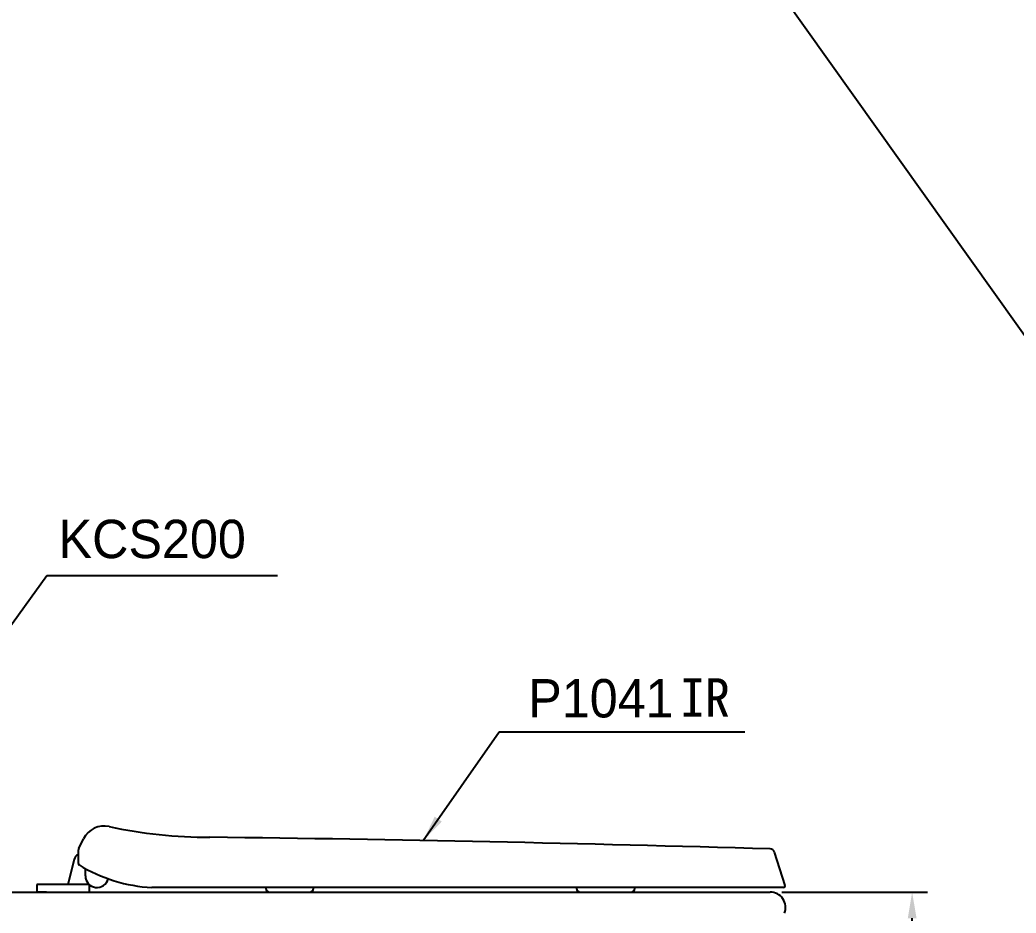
# Model space of a CAD drawing. Header units: millimetres. Extents: x 0 to 5600, y -67 to 2530.
# Drawn here: x 4258 to 4906, y 592 to 1173 of the extents above; entities that cross this region are included whole.
import ezdxf
from ezdxf.enums import TextEntityAlignment as Align

# ---------------------------------------------------------------- set-up
doc = ezdxf.new("R2010")
doc.units = ezdxf.units.MM
for name, color, linetype in [('TEXT', 7, 'Continuous'), ('내부선 및 부속', 4, 'Continuous'), ('외형선', 3, 'Continuous'), ('치수선', 7, 'Continuous')]:
    doc.layers.add(name, color=color, linetype=linetype)
doc.styles.add('____', font='')
doc.styles.add('타이틀', font='H2GTRM.TTF', dxfattribs={"height": 25})
doc.styles.add('타이틀2(바탕체)', font='', dxfattribs={"height": 25})
doc.styles.get('____').set_extended_font_data('굴림')
doc.styles.get('타이틀2(바탕체)').set_extended_font_data('BatangChe')
doc.dimstyles.new('MSADIM', dxfattribs={"dimtxt": 33, "dimasz": 17, "dimexe": 10, "dimexo": 7.5, "dimgap": 10, "dimtad": 0, "dimtih": 1, "dimtoh": 1, "dimdec": 0, "dimzin": 1, "dimdsep": 46, "dimtxsty": '____', "dimcen": 11.25, "dimadec": 0, "dimazin": 0, "dimtfac": 1, "dimtdec": 0, "dimtix": 1, "dimtmove": 0, "dimatfit": 3, "dimfxl": 1, "dimtolj": 1, "dimtzin": 1, "dimarcsym": 0})

# ---------------------------------------------------------------- blocks, each defined once
blk = doc.blocks.new('*D8')
at = {"layer": '치수선', "color": 0, "lineweight": -2, "transparency": 16777216}
for p, q in [((4753.71, 605.2), (4848.57, 605.2)), ((4838.57, 247.2), (4838.57, 588.2)), ((4658.71, 230.2), (4848.57, 230.2))]:
    blk.add_line(p, q, dxfattribs=at)
at = {"layer": '치수선', "color": 0, "transparency": 16777216}
for points in [[(4835.74, 588.2), (4841.41, 588.2), (4838.57, 605.2)], [(4835.74, 247.2), (4841.41, 247.2), (4838.57, 230.2)]]:
    blk.add_solid(points, dxfattribs=at)
at = {"layer": '치수선', "color": 0, "transparency": 16777216, "insert": (4815.74, 417.7), "char_height": 25, "attachment_point": 5, "rotation": 90, "style": '____'}
blk.add_mtext('\\A1;375', dxfattribs=at)

msp = doc.modelspace()

# ---------------------------------------------------------------- linework, layer by layer
at = {"layer": '내부선 및 부속'}
for p, q in [((4296.47, 633.62), (4299.61, 639.91)), ((4296.26, 623.76), (4296.26, 632.73)), ((4748.91, 631.18), (4755.84, 609.51)), ((4300.77, 615.69), (4300.76, 620.56)), ((4754.89, 608.2), (4344.07, 608.2))]:
    msp.add_line(p, q, dxfattribs=at)
at = {"layer": '내부선 및 부속', "linetype": 'Continuous'}
for p, q in [((4293.41, 626.42), (4289.33, 610.2)), ((4303.17, 610.2), (4269.26, 610.2)), ((4269.26, 610.2), (4269.26, 605.2)), ((4303.26, 610.12), (4303.26, 605.2)), ((4275.59, 605.2), (4269.26, 605.2)), ((4275.59, 605.2), (4303.26, 605.2)), ((4297.8, 605.2), (4299.4, 605.2)), ((4418.17, 608.2), (4418.17, 607.7)), ((4420.67, 605.2), (4446.67, 605.2)), ((4449.17, 608.2), (4449.17, 607.7)), ((4620.17, 608.2), (4620.17, 607.7)), ((4622.67, 605.2), (4655.67, 605.2)), ((4658.17, 608.2), (4658.17, 607.7))]:
    msp.add_line(p, q, dxfattribs=at)
at = {"layer": '내부선 및 부속'}
for centre, radius, start, end in [((4313.03, 633.2), 15, 77.9144, 153.43495), ((4382.12, 955.89), 315, 257.9144, 269.93044), ((4146.56, -19316.73), 19959, 88.278546, 89.324858), ((4298.26, 632.73), 2, 153.43495, 180), ((4746.05, 630.27), 3, 17.74467, 88.27855), ((4297.26, 623.76), 1, 180, 238.39243), ((4349.15, 708.07), 100, 238.39243, 267.09021), ((4308.27, 615.7), 7.5, 180.1051, 345.99934), ((4754.89, 609.2), 1, 270, 17.74467)]:
    msp.add_arc(centre, radius, start, end, dxfattribs=at)
at = {"layer": '내부선 및 부속', "linetype": 'Continuous'}
for centre, radius, start, end in [((4298.26, 625.2), 5, 113.56966, 165.88722), ((4420.67, 607.7), 2.5, 180, 270), ((4446.67, 607.7), 2.5, 270, 0), ((4622.67, 607.7), 2.5, 180, 270), ((4655.67, 607.7), 2.5, 270, 0)]:
    msp.add_arc(centre, radius, start, end, dxfattribs=at)
at = {"layer": '외형선'}
for p, q in [((3800, 2530), (5600, 0)), ((4226.21, 605.2), (4746.21, 605.2))]:
    msp.add_line(p, q, dxfattribs=at)
msp.add_arc((4746.21, 595.2), 10, 338.54082, 90, dxfattribs=at)
at = {"layer": '치수선', "linetype": 'Continuous'}
msp.add_line((4275.65, 811.32), (4425.84, 811.32), dxfattribs=at)
at = {"layer": '치수선'}
msp.add_line((4285.26, 605.2), (4469.33, 605.2), dxfattribs=at)

# ---------------------------------------------------------------- texts
at = {"layer": 'TEXT', "style": '타이틀'}
msp.add_text('P1041', height=25, dxfattribs=at).set_placement((4636.12, 731.36), align=Align.MIDDLE_CENTER)
at = {"layer": 'TEXT', "insert": (4687.64, 744.41), "char_height": 25, "attachment_point": 1, "style": '타이틀2(바탕체)'}
msp.add_mtext_dynamic_manual_height_columns('IR', width=94.5612, gutter_width=125, heights=[0], dxfattribs=at)
at = {"layer": '치수선', "linetype": 'Continuous', "insert": (4283.35, 847.57), "char_height": 25, "attachment_point": 1, "line_spacing_factor": 0.963855, "style": '타이틀'}
msp.add_mtext_dynamic_manual_height_columns('KCS200', width=67.9973, gutter_width=1, heights=[0], dxfattribs=at)

# ---------------------------------------------------------------- dimensions: what is measured, and where the dimension line sits
at = {"layer": '치수선'}
dim = msp.add_linear_dim(base=(4838.57, 605.2), p1=(4651.21, 230.2), p2=(4746.21, 605.2), angle=90, dimstyle='MSADIM', override={"dimtxt": 25, "dimtad": 1, "dimtih": 0, "dimtoh": 0}, dxfattribs=at)
dim.commit()
dim.dimension.update_dxf_attribs({"geometry": '*D8', "text_midpoint": (4815.74, 417.7)})

# ---------------------------------------------------------------- leaders
at = {"layer": '치수선', "linetype": 'Continuous'}
for points in [[(4177.21, 674.43), (4275.65, 811.32)], [(4520.57, 638.77), (4569.93, 709.56), (4729.77, 709.56)]]:
    msp.add_leader(points, dimstyle='MSADIM', override={"dimtxt": 25}, dxfattribs=at)

doc.saveas('drawing.dxf')
